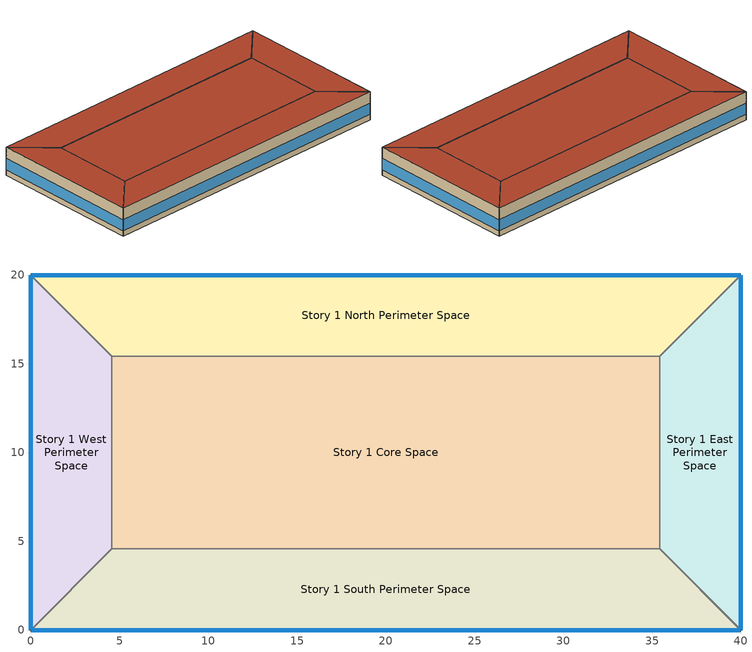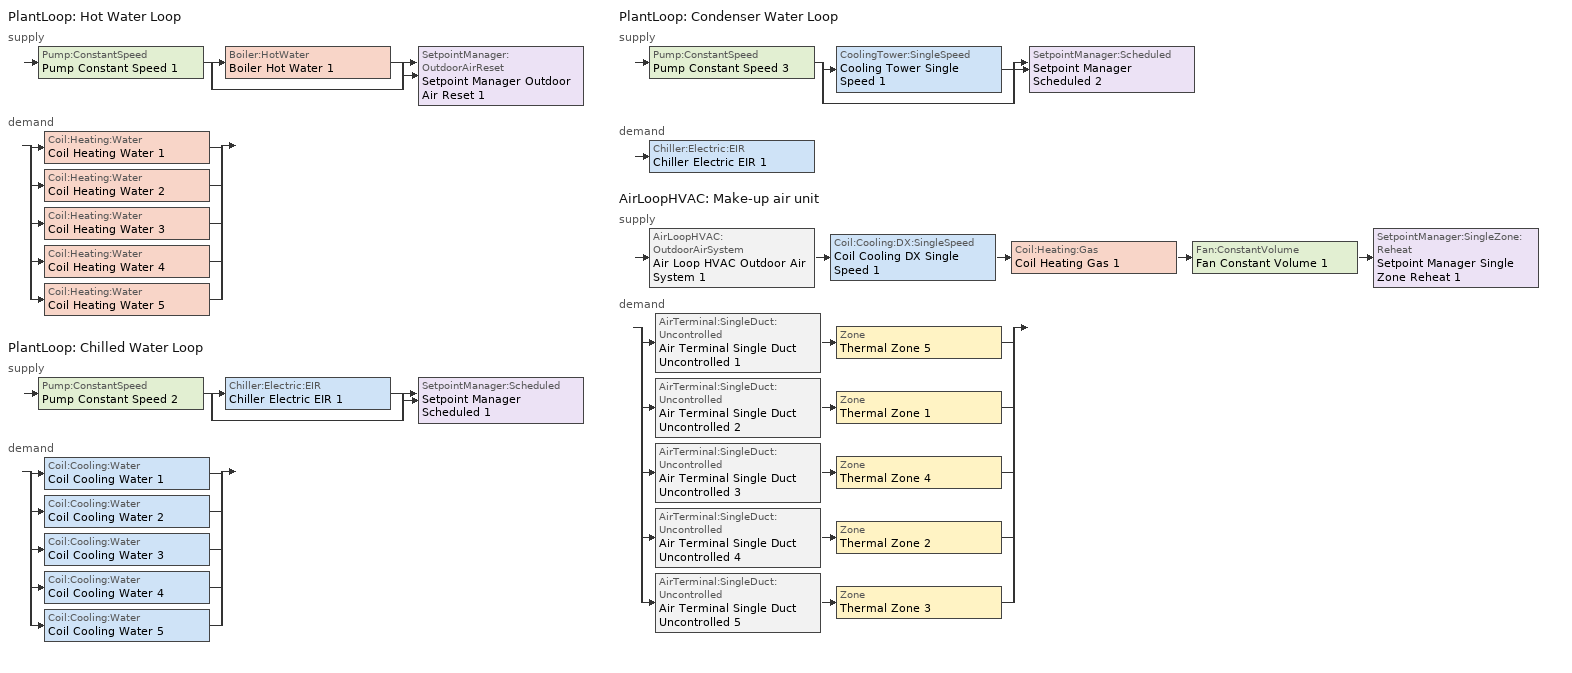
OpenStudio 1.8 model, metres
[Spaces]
Story 1 West Perimeter Space
 floor ground: 0,20 4.57,15.43 4.57,4.57 0,0 z0
 wall outside: 0,20 0,0 z0:3.8
 wall to Story 1 North Perimeter Space: 4.57,15.43 0,20 z0:3.8
 wall to Story 1 Core Space: 4.57,4.57 4.57,15.43 z0:3.8
 wall to Story 1 South Perimeter Space: 0,0 4.57,4.57 z0:3.8
 window: 0,19.97 0,0.03 z0.76:2.28
 roof outside: 0,0 4.57,4.57 4.57,15.43 0,20 z3.8
Story 1 North Perimeter Space
 floor ground: 40,20 35.43,15.43 4.57,15.43 0,20 z0
 wall outside: 40,20 0,20 z0:3.8
 wall to Story 1 East Perimeter Space: 35.43,15.43 40,20 z0:3.8
 wall to Story 1 Core Space: 4.57,15.43 35.43,15.43 z0:3.8
 window: 39.97,20 0.03,20 z0.76:2.28
 roof outside: 35.43,15.43 40,20 0,20 4.57,15.43 z3.8
Story 1 East Perimeter Space
 floor ground: 40,20 40,0 35.43,4.57 35.43,15.43 z0
 wall outside: 40,0 40,20 z0:3.8
 wall to Story 1 South Perimeter Space: 35.43,4.57 40,0 z0:3.8
 wall to Story 1 Core Space: 35.43,15.43 35.43,4.57 z0:3.8
 window: 40,0.03 40,19.97 z0.76:2.28
 roof outside: 40,0 40,20 35.43,15.43 35.43,4.57 z3.8
Story 1 South Perimeter Space
 floor ground: 35.43,4.57 40,0 0,0 4.57,4.57 z0
 wall outside: 0,0 40,0 z0:3.8
 wall to Story 1 Core Space: 35.43,4.57 4.57,4.57 z0:3.8
 window: 0.03,0 39.97,0 z0.76:2.28
 roof outside: 40,0 35.43,4.57 4.57,4.57 0,0 z3.8
Story 1 Core Space
 floor ground: 35.43,15.43 35.43,4.57 4.57,4.57 4.57,15.43 z0
 roof outside: 35.43,4.57 35.43,15.43 4.57,15.43 4.57,4.57 z3.8
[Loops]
PlantLoop 'Hot Water Loop'
 supply: Pump:ConstantSpeed 'Pump Constant Speed 1' > split
  | Boiler:HotWater 'Boiler Hot Water 1'
  | bypass
  join > SetpointManager:OutdoorAirReset 'Setpoint Manager Outdoor Air Reset 1'
 demand: split
  | Coil:Heating:Water 'Coil Heating Water 1'
  | Coil:Heating:Water 'Coil Heating Water 2'
  | Coil:Heating:Water 'Coil Heating Water 3'
  | Coil:Heating:Water 'Coil Heating Water 4'
  | Coil:Heating:Water 'Coil Heating Water 5'
PlantLoop 'Chilled Water Loop'
 supply: Pump:ConstantSpeed 'Pump Constant Speed 2' > split
  | Chiller:Electric:EIR 'Chiller Electric EIR 1'
  | bypass
  join > SetpointManager:Scheduled 'Setpoint Manager Scheduled 1'
 demand: split
  | Coil:Cooling:Water 'Coil Cooling Water 1'
  | Coil:Cooling:Water 'Coil Cooling Water 2'
  | Coil:Cooling:Water 'Coil Cooling Water 3'
  | Coil:Cooling:Water 'Coil Cooling Water 4'
  | Coil:Cooling:Water 'Coil Cooling Water 5'
PlantLoop 'Condenser Water Loop'
 supply: Pump:ConstantSpeed 'Pump Constant Speed 3' > split
  | CoolingTower:SingleSpeed 'Cooling Tower Single Speed 1'
  | bypass
  join > SetpointManager:Scheduled 'Setpoint Manager Scheduled 2'
 demand: Chiller:Electric:EIR 'Chiller Electric EIR 1'
AirLoopHVAC 'Make-up air unit'
 supply: AirLoopHVAC:OutdoorAirSystem 'Air Loop HVAC Outdoor Air System 1' > Coil:Cooling:DX:SingleSpeed 'Coil Cooling DX Single Speed 1' > Coil:Heating:Gas 'Coil Heating Gas 1' > Fan:ConstantVolume 'Fan Constant Volume 1' > SetpointManager:SingleZone:Reheat 'Setpoint Manager Single Zone Reheat 1'
 demand: split
  | AirTerminal:SingleDuct:Uncontrolled 'Air Terminal Single Duct Uncontrolled 1' > Zone 'Thermal Zone 5'
  | AirTerminal:SingleDuct:Uncontrolled 'Air Terminal Single Duct Uncontrolled 2' > Zone 'Thermal Zone 1'
  | AirTerminal:SingleDuct:Uncontrolled 'Air Terminal Single Duct Uncontrolled 3' > Zone 'Thermal Zone 4'
  | AirTerminal:SingleDuct:Uncontrolled 'Air Terminal Single Duct Uncontrolled 4' > Zone 'Thermal Zone 2'
  | AirTerminal:SingleDuct:Uncontrolled 'Air Terminal Single Duct Uncontrolled 5' > Zone 'Thermal Zone 3'
[Building]
Small Office: North Axis {deg}=-0; Space Type=ASHRAE 189.1-2009 ClimateZone 4-8 SmallOffice; Default Construction Set=ASHRAE 189.1-2009 ClimateZone 5 (smoff) ConstSet
[ClimateZones]
Climate Zone Institution Name 1=ASHRAE; Climate Zone Document Name 1=ANSI/ASHRAE Standard 169; Climate Zone Document Year 1=2006; Climate Zone Institution Name 2=CEC; Climate Zone Document Name 2=California Climate Zone Descriptions; Climate Zone Document Year 2=1995
[Site]
Toronto Int'l_ON_CAN: Latitude {deg}=43.67; Longitude {deg}=-79.63; Time Zone {hr}=-5; Elevation {m}=173
[Site:WaterMainsTemperature]
Calculation Method=Correlation; Annual Average Outdoor Air Temperature {C}=7.35833; Maximum Difference In Monthly Average Outdoor Air Temperatures {deltaC}=26.6
[SizingPeriod:DesignDay] Barometric Pressure {Pa}=99264; Sky Clearness=0; Rain Indicator=0; Snow Indicator=0; Day of Month=21; Daylight Saving Time Indicator=0; Humidity Indicating Type=Wetbulb; Dry-Bulb Temperature Range Modifier Type=DefaultMultipliers
Name | Maximum Dry-Bulb Temperature {C} | Daily Dry-Bulb Temperature Range {deltaC} | Humidity Indicating Conditions at Maximum Dry-Bulb {BasedOnField A3} | Wind Speed {m/s} | Wind Direction {deg} | Month | Day Type | Solar Model Indicator | ASHRAE Taub | ASHRAE Taud
Toronto Int'l Ann Htg 99.6% Condns DB | -18.8 | 0 | -18.8 | 4.3 | 340 | 1 | WinterDesignDay | ASHRAEClearSky
Toronto Int'l Ann Clg .4% Condns DB=>MWB | 31.2 | 10.2 | 22.2 | 5.8 | 270 | 7 | SummerDesignDay | ASHRAETau | 0.473 | 1.952
Toronto Int'l Ann Clg .4% Condns WB=>MDB | 29 | 10.2 | 23.6 | 5.8 | 270 | 7 | SummerDesignDay | ASHRAETau | 0.473 | 1.952
[Construction]
000 ExtSlabCarpet 4in ClimateZone 1-8: MAT-CC05 4 HW CONCRETE, CP02 CARPET PAD
000 Exterior Door: 000 F08 Metal surface, 000 I01 25mm insulation board
000 Exterior Window: 000 Clear 3mm, 000 Air 13mm, 000 Clear 3mm
000 Interior Ceiling: 000 M11 100mm lightweight concrete, 000 F05 Ceiling air space resistance, 000 F16 Acoustic tile
000 Interior Door; 000 Interior Partition: 000 G05 25mm wood
000 Interior Floor: 000 F16 Acoustic tile, 000 F05 Ceiling air space resistance, 000 M11 100mm lightweight concrete
000 Interior Wall: 000 G01a 19mm gypsum board, 000 F04 Wall air space resistance, 000 G01a 19mm gypsum board
000 Interior Window: 000 Clear 3mm
ASHRAE 189.1-2009 ExtRoof IEAD ClimateZone 2-5: Roof Membrane, Roof Insulation [21], Metal Decking
ASHRAE 189.1-2009 ExtWall Mass ClimateZone 5: 1IN Stucco, 8IN Concrete HW, Wall Insulation [40], 1/2IN Gypsum
ASHRAE 189.1-2009 ExtWindow ClimateZone 4-5: Theoretical Glass [207]
[DefaultConstructionSet]
ASHRAE 189.1-2009 ClimateZone 5 (smoff) ConstSet: Default Exterior Surface Constructions=ASHRAE 189.1-2009 ClimateZone 5 (smoff) Exterior DefSurfCons; Default Interior Surface Constructions=000 Interior DefSurfCons; Default Ground Contact Surface Constructions=000 Ground DefSurfCons; Default Exterior SubSurface Constructions=ASHRAE 189.1-2009 ClimateZone 5 (smoff) Exterior DefSubCons; Default Interior SubSurface Constructions=000 Interior DefSubCons; Interior Partition Construction=000 Interior Partition
[DefaultSubSurfaceConstructions] Glass Door Construction=000 Exterior Window; Skylight Construction=000 Exterior Window; Tubular Daylight Dome Construction=000 Interior Window; Tubular Daylight Diffuser Construction=000 Interior Window
Name | Fixed Window Construction | Operable Window Construction | Door Construction
000 Interior DefSubCons | 000 Interior Window | 000 Interior Window | 000 Interior Door
ASHRAE 189.1-2009 ClimateZone 5 (smoff) Exterior DefSubCons | ASHRAE 189.1-2009 ExtWindow ClimateZone 4-5 | ASHRAE 189.1-2009 ExtWindow ClimateZone 4-5 | 000 Exterior Door
[DefaultSurfaceConstructions]
Name | Floor Construction | Wall Construction | Roof Ceiling Construction
000 Ground DefSurfCons | 000 ExtSlabCarpet 4in ClimateZone 1-8 | 000 ExtSlabCarpet 4in ClimateZone 1-8 | 000 ExtSlabCarpet 4in ClimateZone 1-8
000 Interior DefSurfCons | 000 Interior Floor | 000 Interior Wall | 000 Interior Ceiling
ASHRAE 189.1-2009 ClimateZone 5 (smoff) Exterior DefSurfCons | 000 ExtSlabCarpet 4in ClimateZone 1-8 | ASHRAE 189.1-2009 ExtWall Mass ClimateZone 5 | ASHRAE 189.1-2009 ExtRoof IEAD ClimateZone 2-5
[Material]
Name | Roughness | Thickness | Conductivity | Density | Specific Heat | Thermal Absorptance | Solar Absorptance | Visible Absorptance
000 F08 Metal surface | Smooth | 0.0008 | 45.28 | 7824 | 500
000 F16 Acoustic tile | MediumSmooth | 0.0191 | 0.06 | 368 | 590
000 G01a 19mm gypsum board | MediumSmooth | 0.019 | 0.16 | 800 | 1090
000 G05 25mm wood | MediumSmooth | 0.0254 | 0.15 | 608 | 1630
000 I01 25mm insulation board | MediumRough | 0.0254 | 0.03 | 43 | 1210
000 M11 100mm lightweight concrete | MediumRough | 0.1016 | 0.53 | 1280 | 840
1/2IN Gypsum | Smooth | 0.0127 | 0.16 | 784.9 | 830 | 0.9 | 0.92 | 0.92
1IN Stucco | Smooth | 0.0253 | 0.6918 | 1858 | 837 | 0.9 | 0.92 | 0.92
8IN Concrete HW | MediumRough | 0.2033 | 1.7296 | 2243 | 837 | 0.9 | 0.65 | 0.65
MAT-CC05 4 HW CONCRETE | Rough | 0.1016 | 1.311 | 2240 | 836.8 | 0.9 | 0.7 | 0.7
Metal Decking | MediumSmooth | 0.0015 | 45.006 | 7680 | 418.4 | 0.9 | 0.7 | 0.3
Roof Insulation [21] | MediumRough | 0.2105 | 0.049 | 265 | 836.8 | 0.9 | 0.7 | 0.7
Roof Membrane | VeryRough | 0.0095 | 0.16 | 1121.29 | 1460 | 0.9 | 0.7 | 0.7
Wall Insulation [40] | MediumRough | 0.0794 | 0.0432 | 91 | 837 | 0.9 | 0.5 | 0.5
[Material:AirGap]
Name | Thermal Resistance
000 F04 Wall air space resistance | 0.15
000 F05 Ceiling air space resistance | 0.18
[Material:NoMass]
CP02 CARPET PAD: Roughness=VeryRough; Thermal Resistance=0.2165; Thermal Absorptance=0.9; Solar Absorptance=0.7; Visible Absorptance=0.8
[WindowMaterial:Gas]
000 Air 13mm: Gas Type=Air; Thickness=0.0127
[WindowMaterial:Glazing] Optical Data Type=SpectralAverage; Thickness=0.003; Infrared Transmittance at Normal Incidence=0
Name | Solar Transmittance at Normal Incidence | Front Side Solar Reflectance at Normal Incidence | Back Side Solar Reflectance at Normal Incidence | Visible Transmittance at Normal Incidence | Front Side Visible Reflectance at Normal Incidence | Back Side Visible Reflectance at Normal Incidence | Front Side Infrared Hemispherical Emissivity | Back Side Infrared Hemispherical Emissivity | Conductivity | Dirt Correction Factor for Solar and Visible Transmittance | Solar Diffusing
000 Clear 3mm | 0.837 | 0.075 | 0.075 | 0.898 | 0.081 | 0.081 | 0.84 | 0.84 | 0.9
Theoretical Glass [207] | 0.3311 | 0.6189 | 0.6189 | 0.44 | 0.51 | 0.51 | 0.9 | 0.9 | 0.0133 | 1 | No
[DefaultScheduleSet]
SmallOffice Schedules: Number of People Schedule=Small Office Bldg Occ; People Activity Level Schedule=Small Office Activity; Lighting Schedule=Small Office Bldg Light; Electric Equipment Schedule=Small Office Bldg Equip; Infiltration Schedule=Small Office Infil Quarter On
[DesignSpecification:OutdoorAir]
SmallOffice Outdoor Air: Outdoor Air Method=Sum; Outdoor Air Flow per Person=0.0107645; Outdoor Air Flow per Floor Area=0; Outdoor Air Flow Rate=0; Outdoor Air Flow Air Changes per Hour=0
[ElectricEquipment]
ASHRAE 189.1-2009 ClimateZone 4-8 SmallOffice ElecInst: Electric Equipment Definition=ASHRAE 189.1-2009 ClimateZone 4-8 SmallOffice ElecDef; Space or SpaceType=ASHRAE 189.1-2009 ClimateZone 4-8 SmallOffice
[ElectricEquipment:Definition]
ASHRAE 189.1-2009 ClimateZone 4-8 SmallOffice ElecDef: Design Level Calculation Method=Watts/Area; Design Level=0; Watts per Space Floor Area=5.81251
[Lights]
ASHRAE 189.1-2009 ClimateZone 4-8 SmallOffice LightsInst: Lights Definition=ASHRAE 189.1-2009 ClimateZone 4-8 SmallOffice LightsDef; Space or SpaceType=ASHRAE 189.1-2009 ClimateZone 4-8 SmallOffice
[Lights:Definition]
ASHRAE 189.1-2009 ClimateZone 4-8 SmallOffice LightsDef: Design Level Calculation Method=Watts/Area; Lighting Level=0; Watts per Space Floor Area=9.68752
[People]
ASHRAE 189.1-2009 ClimateZone 4-8 SmallOffice PeopInst: People Definition=SmallOffice PeopDef; Space or SpaceType=ASHRAE 189.1-2009 ClimateZone 4-8 SmallOffice
[People:Definition]
SmallOffice PeopDef: Number of People Calculation Method=People/Area; Number of People=0; People per Space Floor Area=0.0538196; Fraction Radiant=0.3
[SpaceInfiltration:DesignFlowRate]
ASHRAE 189.1-2009 ClimateZone 4-8 SmallOffice Infil: Space or SpaceType=ASHRAE 189.1-2009 ClimateZone 4-8 SmallOffice; Design Flow Rate Calculation Method=AirChanges/Hour; Design Flow Rate=0; Air Changes per Hour=0.41
[SpaceType]
ASHRAE 189.1-2009 ClimateZone 4-8 SmallOffice: Default Schedule Set=SmallOffice Schedules; Design Specification Outdoor Air Object=SmallOffice Outdoor Air
[ThermostatSetpoint:DualSetpoint]
Small Office Thermostat: Heating Setpoint Temperature Schedule=Small Office HtgSetp; Cooling Setpoint Temperature Schedule=Small Office ClgSetp
[BuildingStory]
Story 1: Nominal Z Coordinate {m}=0; Nominal Floor to Floor Height {m}=3.8
[Space] Building Story=Story 1
Name | Thermal Zone
Story 1 West Perimeter Space | Thermal Zone 2
Story 1 North Perimeter Space | Thermal Zone 3
Story 1 East Perimeter Space | Thermal Zone 4
Story 1 South Perimeter Space | Thermal Zone 1
Story 1 Core Space | Thermal Zone 5
[ThermalZone] Thermostat=Small Office Thermostat; Use Ideal Air Loads=No
Thermal Zone 1; Thermal Zone 2; Thermal Zone 3; Thermal Zone 4; Thermal Zone 5
[Sizing:Zone] Zone Cooling Design Supply Air Temperature {C}=14; Zone Heating Design Supply Air Temperature {C}=40; Zone Cooling Design Supply Air Humidity Ratio {kg-H2O/kg-air}=0.0085; Zone Heating Design Supply Air Humidity Ratio {kg-H2O/kg-air}=0.008; Cooling Design Air Flow Method=DesignDay; Heating Design Air Flow Method=DesignDay
Thermal Zone 1; Thermal Zone 2; Thermal Zone 3; Thermal Zone 4; Thermal Zone 5
[Zone equipment]
Thermal Zone 1: Zone HVAC Four Pipe Fan Coil 2, Air Terminal Single Duct Uncontrolled 2
Thermal Zone 2: Zone HVAC Four Pipe Fan Coil 4, Air Terminal Single Duct Uncontrolled 4
Thermal Zone 3: Zone HVAC Four Pipe Fan Coil 5, Air Terminal Single Duct Uncontrolled 5
Thermal Zone 4: Zone HVAC Four Pipe Fan Coil 3, Air Terminal Single Duct Uncontrolled 3
Thermal Zone 5: Zone HVAC Four Pipe Fan Coil 1, Air Terminal Single Duct Uncontrolled 1
[PlantLoop] Plant Loop Volume {m3}=Autocalculate
Name | Fluid Type
Hot Water Loop | Water
Chilled Water Loop; Condenser Water Loop
[Sizing:Plant] Sizing Option=NonCoincident; Zone Timesteps in Averaging Window=1; Coincident Sizing Factor Mode=None
Name | Loop Type | Design Loop Exit Temperature {C} | Loop Design Temperature Difference {deltaC}
Hot Water Loop | Heating | 82 | 16
Chilled Water Loop | Cooling | 7 | 6
Condenser Water Loop | Condenser | 29 | 6
[Pump:ConstantSpeed] Rated Flow Rate {m3/s}=autosize; Rated Pump Head {Pa}=179352; Rated Power Consumption {W}=autosize; Motor Efficiency=0.9; Fraction of Motor Inefficiencies to Fluid Stream=0; Pump Control Type=Intermittent
Pump Constant Speed 1; Pump Constant Speed 2; Pump Constant Speed 3
[Boiler:HotWater]
Boiler Hot Water 1: Fuel Type=NaturalGas; Nominal Thermal Efficiency=0.8; Efficiency Curve Temperature Evaluation Variable=LeavingBoiler; Normalized Boiler Efficiency Curve=Boiler Efficiency; Water Outlet Upper Temperature Limit {C}=99; Boiler Flow Mode=ConstantFlow; Parasitic Electric Load {W}=0; Sizing Factor=1
[SetpointManager:OutdoorAirReset]
Setpoint Manager Outdoor Air Reset 1: Control Variable=Temperature; Setpoint at Outdoor Low Temperature {C}=82; Outdoor Low Temperature {C}=-16; Setpoint at Outdoor High Temperature {C}=60; Outdoor High Temperature {C}=0
[Chiller:Electric:EIR]
Chiller Electric EIR 1: Reference Capacity {W}=Autosize; Reference COP {W/W}=2.5; Cooling Capacity Function of Temperature Curve=Curve Biquadratic 1; Electric Input to Cooling Output Ratio Function of Temperature Curve=Curve Biquadratic 2; Electric Input to Cooling Output Ratio Function of Part Load Ratio Curve=Curve Quadratic 1; Condenser Type=WaterCooled; Design Heat Recovery Water Flow Rate {m3/s}=0; Sizing Factor=1; Basin Heater Capacity {W/K}=0; Basin Heater Setpoint Temperature {C}=10
[SetpointManager:Scheduled] Control Variable=Temperature
Name | Schedule
Setpoint Manager Scheduled 1 | CHW Temp
Setpoint Manager Scheduled 2 | CW Temp
[CoolingTower:SingleSpeed]
Cooling Tower Single Speed 1: Design Water Flow Rate {m3/s}=autosize; Design Air Flow Rate {m3/s}=autosize; Fan Power at Design Air Flow Rate {W}=autosize; U-Factor Times Area Value at Design Air Flow Rate {W/K}=autosize; Air Flow Rate in Free Convection Regime {m3/s}=autosize; U-Factor Times Area Value at Free Convection Air Flow Rate {W/K}=autosize; Performance Input Method=UFactorTimesAreaAndDesignWaterFlowRate; Free Convection Capacity {W}=0; Basin Heater Capacity {W/K}=0; Evaporation Loss Mode=LossFactor; Evaporation Loss Factor {percent/K}=0.2; Drift Loss Percent {percent}=0.008; Blowdown Calculation Mode=ConcentrationRatio; Blowdown Concentration Ratio=3; Capacity Control=FanCycling; Number of Cells=1; Cell Control=MinimalCell; Cell Minimum  Water Flow Rate Fraction=0.33; Cell Maximum Water Flow Rate Fraction=2.5; Sizing Factor=1
[AirLoopHVAC]
Make-up air unit: Design Supply Air Flow Rate {m3/s}=AutoSize
[AvailabilityManager:Scheduled]
Availability Manager Scheduled 1: Schedule=Always On Discrete
[Sizing:System]
Make-up air unit: Type of Load to Size On=Sensible; Design Outdoor Air Flow Rate {m3/s}=Autosize; Minimum System Air Flow Ratio=1; Preheat Design Temperature {C}=7; Preheat Design Humidity Ratio {kg-H2O/kg-Air}=0.008; Precool Design Temperature {C}=12.8; Precool Design Humidity Ratio {kg-H2O/kg-Air}=0.008; Central Cooling Design Supply Air Temperature {C}=13; Central Heating Design Supply Air Temperature {C}=12.8; Sizing Option=NonCoincident; 100% Outdoor Air in Cooling=No; 100% Outdoor Air in Heating=No; Central Cooling Design Supply Air Humidity Ratio {kg-H2O/kg-Air}=0.008; Central Heating Design Supply Air Humidity Ratio {kg-H2O/kg-Air}=0.008; Cooling Design Air Flow Method=DesignDay; Cooling Design Air Flow Rate {m3/s}=0; Heating Design Air Flow Method=DesignDay; Heating Design Air Flow Rate {m3/s}=0; System Outdoor Air Method=ZoneSum; Zone Maximum Outdoor Air Fraction=1; Cooling Supply Air Flow Rate Per Floor Area {m3/s-m2}=0.00996765; Cooling Fraction of Autosized Cooling Supply Air Flow Rate=1; Cooling Supply Air Flow Rate Per Unit Cooling Capacity {m3/s-W}=3.94755e-05; Heating Supply Air Flow Rate Per Floor Area {m3/s-m2}=0.00996765; Heating Fraction of Autosized Heating Supply Air Flow Rate=1; Heating Fraction of Autosized Cooling Supply Air Flow Rate=1; Heating Supply Air Flow Rate Per Unit Heating Capacity {m3/s-W}=3.15882e-05; Cooling Design Capacity Method=CoolingDesignCapacity; Cooling Design Capacity {W}=autosize; Cooling Design Capacity Per Floor Area {W/m2}=234.7; Fraction of Autosized Cooling Design Capacity=1; Heating Design Capacity Method=HeatingDesignCapacity; Heating Design Capacity {W}=autosize; Heating Design Capacity Per Floor Area {W/m2}=157; Fraction of Autosized Heating Design Capacity=1; Central Cooling Capacity Control Method=OnOff
[Fan:ConstantVolume] Availability Schedule=Always On Discrete; Maximum Flow Rate {m3/s}=AutoSize
Name | Fan Efficiency | Pressure Rise {Pa}
Fan Constant Volume 1 | 0.4 | 640
Fan Constant Volume 2; Fan Constant Volume 3; Fan Constant Volume 4; Fan Constant Volume 5; Fan Constant Volume 6
[Coil:Heating:Gas]
Coil Heating Gas 1: Availability Schedule=Always On Discrete; Gas Burner Efficiency=0.8; Nominal Capacity {W}=AutoSize; Parasitic Electric Load {W}=0; Parasitic Gas Load {W}=0
[Coil:Cooling:DX:SingleSpeed]
Coil Cooling DX Single Speed 1: Availability Schedule=Always On Discrete; Rated Total Cooling Capacity {W}=autosize; Rated Sensible Heat Ratio=autosize; Rated COP {W/W}=3; Rated Air Flow Rate {m3/s}=autosize; Rated Evaporator Fan Power Per Volume Flow Rate {W/(m3/s)}=773.3; Total Cooling Capacity Function of Temperature Curve=Curve Biquadratic 3; Total Cooling Capacity Function of Flow Fraction Curve=Curve Quadratic 2; Energy Input Ratio Function of Temperature Curve=Curve Biquadratic 4; Energy Input Ratio Function of Flow Fraction Curve=Curve Quadratic 3; Part Load Fraction Correlation Curve=Curve Cubic 2; Condenser Type=AirCooled; Evaporative Condenser Effectiveness=0; Evaporative Condenser Air Flow Rate {m3/s}=Autosize; Evaporative Condenser Pump Rated Power Consumption {W}=Autosize; Crankcase Heater Capacity {W}=0; Maximum Outdoor Dry-Bulb Temperature for Crankcase Heater Operation {C}=0; Basin Heater Capacity {W/K}=0; Basin Heater Setpoint Temperature {C}=10
[Controller:OutdoorAir]
Controller Outdoor Air 1: Minimum Outdoor Air Flow Rate {m3/s}=Autosize; Maximum Outdoor Air Flow Rate {m3/s}=Autosize; Economizer Control Type=DifferentialEnthalpy; Economizer Control Action Type=ModulateFlow; Economizer Maximum Limit Dry-Bulb Temperature {C}=28; Economizer Maximum Limit Enthalpy {J/kg}=64000; Economizer Minimum Limit Dry-Bulb Temperature {C}=-100; Lockout Type=NoLockout; Minimum Limit Type=FixedMinimum; Controller Mechanical Ventilation=Controller Mechanical Ventilation 1; High Humidity Control=No; Heat Recovery Bypass Control Type=BypassWhenWithinEconomizerLimits
[Controller:MechanicalVentilation]
Controller Mechanical Ventilation 1: Availability Schedule=Always On Discrete; System Outdoor Air Method=ZoneSum
[AirLoopHVAC:OutdoorAirSystem]
Air Loop HVAC Outdoor Air System 1: Controller=Controller Outdoor Air 1
[HeatExchanger:AirToAir:SensibleAndLatent]
Heat Exchanger Air To Air Sensible And Latent 1: Availability Schedule=Always On Discrete; Nominal Supply Air Flow Rate {m3/s}=autosize; Sensible Effectiveness at 100% Heating Air Flow=0.5; Latent Effectiveness at 100% Heating Air Flow=0; Sensible Effectiveness at 75% Heating Air Flow=0.5; Latent Effectiveness at 75% Heating Air Flow=0; Sensible Effectiveness at 100% Cooling Air Flow=0.5; Latent Effectiveness at 100% Cooling Air Flow=0; Sensible Effectiveness at 75% Cooling Air Flow=0.5; Latent Effectiveness at 75% Cooling Air Flow=0; Nominal Electric Power {W}=0; Supply Air Outlet Temperature Control=No; Heat Exchanger Type=Plate; Frost Control Type=None; Threshold Temperature {C}=1.7; Economizer Lockout=Yes
[SetpointManager:SingleZone:Reheat]
Setpoint Manager Single Zone Reheat 1: Minimum Supply Air Temperature {C}=12.8; Maximum Supply Air Temperature {C}=13; Control Zone=Thermal Zone 5
[Coil:Heating:Water] Availability Schedule=Always On Discrete
Coil Heating Water 1; Coil Heating Water 2; Coil Heating Water 3; Coil Heating Water 4; Coil Heating Water 5
[Coil:Cooling:Water] Availability Schedule=Always On Discrete
Coil Cooling Water 1; Coil Cooling Water 2; Coil Cooling Water 3; Coil Cooling Water 4; Coil Cooling Water 5
[Controller:WaterCoil] Minimum Actuated Flow {m3/s}=0
Name | Action
Controller Water Coil 1; Controller Water Coil 3; Controller Water Coil 5; Controller Water Coil 7; Controller Water Coil 9 | Normal
Controller Water Coil 2; Controller Water Coil 4; Controller Water Coil 6; Controller Water Coil 8; Controller Water Coil 10 | Reverse
[ZoneHVAC:FourPipeFanCoil] Availability Schedule=Always On Discrete; Capacity Control Method=ConstantFanVariableFlow; Maximum Supply Air Flow Rate {m3/s}=autosize; Maximum Outdoor Air Flow Rate {m3/s}=autosize; Maximum Cold Water Flow Rate {m3/s}=autosize; Maximum Hot Water Flow Rate {m3/s}=autosize
Name | Supply Air Fan | Cooling Coil | Heating Coil
Zone HVAC Four Pipe Fan Coil 1 | Fan Constant Volume 2 | Coil Cooling Water 1 | Coil Heating Water 1
Zone HVAC Four Pipe Fan Coil 2 | Fan Constant Volume 3 | Coil Cooling Water 2 | Coil Heating Water 2
Zone HVAC Four Pipe Fan Coil 3 | Fan Constant Volume 4 | Coil Cooling Water 3 | Coil Heating Water 3
Zone HVAC Four Pipe Fan Coil 4 | Fan Constant Volume 5 | Coil Cooling Water 4 | Coil Heating Water 4
Zone HVAC Four Pipe Fan Coil 5 | Fan Constant Volume 6 | Coil Cooling Water 5 | Coil Heating Water 5
[AirTerminal:SingleDuct:Uncontrolled] Availability Schedule=Always On Discrete; Maximum Air Flow Rate {m3/s}=AutoSize
Air Terminal Single Duct Uncontrolled 1; Air Terminal Single Duct Uncontrolled 2; Air Terminal Single Duct Uncontrolled 3; Air Terminal Single Duct Uncontrolled 4; Air Terminal Single Duct Uncontrolled 5
[Schedule:Constant]
Always On Discrete: Value=1
[Schedule:Ruleset]
Name | Default Day Schedule | Summer Design Day Schedule | Winter Design Day Schedule
Small Office Bldg Occ | Small Office Bldg Occ Default Schedule | Small Office Bldg Occ Summer Design Day | Small Office Bldg Occ Winter Design Day
Small Office Bldg Light | Small Office Bldg Light Default Schedule | Small Office Bldg Light Summer Design Day | Small Office Bldg Light Winter Design Day
Small Office Activity | Small Office Activity Default Schedule | Small Office Activity Summer Design Day | Small Office Activity Winter Design Day
Small Office Bldg Equip | Small Office Bldg Equip Default Schedule | Small Office Bldg Equip Summer Design Day | Small Office Bldg Equip Winter Design Day
Small Office HtgSetp | Small Office HtgSetp Default Schedule | Small Office HtgSetp Summer Design Day | Small Office HtgSetp Winter Design Day
Small Office Infil Quarter On | Small Office Infil Quarter On Default Schedule | Small Office Infil Quarter On Summer Design Day | Small Office Infil Quarter On Winter Design Day
Small Office ClgSetp | Small Office ClgSetp Default Schedule | Small Office ClgSetp Summer Design Day | Small Office ClgSetp Winter Design Day
CHW Temp | Schedule Day 3
CW Temp | Schedule Day 4
[Schedule:Day]
Small Office Bldg Occ Default Schedule: 6, 0, 0, 7, 0, 0.1, 8, 0, 0.2, 12, 0, 0.95, 13, 0, 0.5, 17, 0, 0.95, 18, 0, 0.3, 20, 0, 0.1, 24, 0, 0.05
Small Office Bldg Occ Summer Design Day: 6, 0, 0, 22, 0, 1, 24, 0, 0.05
Small Office Bldg Occ Rule 2 Day Schedule: 6, 0, 0, 8, 0, 0.1, 12, 0, 0.3, 17, 0, 0.1, 24, 0, 0
Small Office Bldg Occ Rule 1 Day Schedule; Small Office Bldg Occ Winter Design Day; Small Office Bldg Light Winter Design Day; Small Office Bldg Equip Winter Design Day: 24, 0, 0
Small Office Bldg Light Default Schedule: 5, 0, 0.05, 7, 0, 0.1, 8, 0, 0.3, 17, 0, 0.9, 18, 0, 0.5, 20, 0, 0.3, 22, 0, 0.2, 23, 0, 0.1, 24, 0, 0.05
Small Office Bldg Light Rule 2 Day Schedule: 6, 0, 0.05, 8, 0, 0.1, 12, 0, 0.3, 17, 0, 0.15, 24, 0, 0.05
Small Office Bldg Light Summer Design Day; Small Office Bldg Equip Summer Design Day; Small Office Infil Quarter On Rule 1 Day Schedule: 24, 0, 1
Small Office Bldg Light Rule 1 Day Schedule: 24, 0, 0.05
Small Office Activity Default Schedule; Small Office Activity Winter Design Day; Small Office Activity Summer Design Day: 24, 0, 120
Small Office Bldg Equip Default Schedule: 8, 0, 0.4, 12, 0, 0.9, 13, 0, 0.8, 17, 0, 0.9, 18, 0, 0.5, 24, 0, 0.4
Small Office Bldg Equip Rule 2 Day Schedule: 6, 0, 0.3, 8, 0, 0.4, 12, 0, 0.5, 17, 0, 0.35, 24, 0, 0.3
Small Office Bldg Equip Rule 1 Day Schedule: 24, 0, 0.3
Small Office HtgSetp Default Schedule: 6, 0, 15.6, 22, 0, 21, 24, 0, 15.6
Small Office HtgSetp Rule 2 Day Schedule: 6, 0, 15.6, 18, 0, 21, 24, 0, 15.6
Small Office HtgSetp Winter Design Day: 24, 0, 21
Small Office HtgSetp Rule 1 Day Schedule; Small Office HtgSetp Summer Design Day: 24, 0, 15.6
Small Office Infil Quarter On Default Schedule; Small Office Infil Quarter On Summer Design Day: 6, 0, 1, 22, 0, 0.25, 24, 0, 1
Small Office Infil Quarter On Rule 2 Day Schedule; Small Office Infil Quarter On Winter Design Day: 6, 0, 1, 18, 0, 0.25, 24, 0, 1
Small Office ClgSetp Default Schedule; Small Office ClgSetp Summer Design Day: 6, 0, 26.7, 22, 0, 24, 24, 0, 26.7
Small Office ClgSetp Rule 2 Day Schedule: 6, 0, 26.7, 18, 0, 24, 24, 0, 26.7
Small Office ClgSetp Rule 1 Day Schedule; Small Office ClgSetp Winter Design Day: 24, 0, 26.7
Schedule Day 3; wkdCHW Temp 1; satCHW Temp 1; sunCHW Temp 1: 1, 0, 7, 2, 0, 7, 3, 0, 7, 4, 0, 7, 5, 0, 7, 6, 0, 7, 7, 0, 7, 8, 0, 7, 9, 0, 7, 10, 0, 7, 11, 0, 7, 12, 0, 7, 13, 0, 7, 14, 0, 7, 15, 0, 7, 16, 0, 7, 17, 0, 7, 18, 0, 7, 19, 0, 7, 20, 0, 7, 21, 0, 7, 22, 0, 7, 23, 0, 7, 24, 0, 7
Schedule Day 4; wkdCW Temp 1; satCW Temp 1; sunCW Temp 1: 1, 0, 29, 2, 0, 29, 3, 0, 29, 4, 0, 29, 5, 0, 29, 6, 0, 29, 7, 0, 29, 8, 0, 29, 9, 0, 29, 10, 0, 29, 11, 0, 29, 12, 0, 29, 13, 0, 29, 14, 0, 29, 15, 0, 29, 16, 0, 29, 17, 0, 29, 18, 0, 29, 19, 0, 29, 20, 0, 29, 21, 0, 29, 22, 0, 29, 23, 0, 29, 24, 0, 29
[Schedule:Rule] Date Specification Type=DateRange; Start Month=1; Start Day=1; End Month=12; End Day=31
Name | Schedule Ruleset | Rule Order | Day Schedule | Apply Sunday | Apply Monday | Apply Tuesday | Apply Wednesday | Apply Thursday | Apply Friday | Apply Saturday
Small Office Bldg Occ Rule 2 | Small Office Bldg Occ | 1 | Small Office Bldg Occ Rule 2 Day Schedule | No | No | No | No | No | No | Yes
Small Office Bldg Occ Rule 1 | Small Office Bldg Occ | 0 | Small Office Bldg Occ Rule 1 Day Schedule | Yes | No | No | No | No | No | No
Small Office Bldg Light Rule 2 | Small Office Bldg Light | 1 | Small Office Bldg Light Rule 2 Day Schedule | No | No | No | No | No | No | Yes
Small Office Bldg Light Rule 1 | Small Office Bldg Light | 0 | Small Office Bldg Light Rule 1 Day Schedule | Yes | No | No | No | No | No | No
Small Office Bldg Equip Rule 2 | Small Office Bldg Equip | 1 | Small Office Bldg Equip Rule 2 Day Schedule | No | No | No | No | No | No | Yes
Small Office Bldg Equip Rule 1 | Small Office Bldg Equip | 0 | Small Office Bldg Equip Rule 1 Day Schedule | Yes | No | No | No | No | No | No
Small Office HtgSetp Rule 2 | Small Office HtgSetp | 1 | Small Office HtgSetp Rule 2 Day Schedule | No | No | No | No | No | No | Yes
Small Office HtgSetp Rule 1 | Small Office HtgSetp | 0 | Small Office HtgSetp Rule 1 Day Schedule | Yes | No | No | No | No | No | No
Small Office Infil Quarter On Rule 2 | Small Office Infil Quarter On | 1 | Small Office Infil Quarter On Rule 2 Day Schedule | No | No | No | No | No | No | Yes
Small Office Infil Quarter On Rule 1 | Small Office Infil Quarter On | 0 | Small Office Infil Quarter On Rule 1 Day Schedule | Yes | No | No | No | No | No | No
Small Office ClgSetp Rule 2 | Small Office ClgSetp | 1 | Small Office ClgSetp Rule 2 Day Schedule | No | No | No | No | No | No | Yes
Small Office ClgSetp Rule 1 | Small Office ClgSetp | 0 | Small Office ClgSetp Rule 1 Day Schedule | Yes | No | No | No | No | No | No
wkdCHW Temp rule | CHW Temp | 2 | wkdCHW Temp 1 | No | Yes | Yes | Yes | Yes | Yes | No
satCHW Temprule | CHW Temp | 1 | satCHW Temp 1 | No | No | No | No | No | No | Yes
sunCHW Temprule | CHW Temp | 0 | sunCHW Temp 1 | Yes | No | No | No | No | No | No
wkdCW Temp rule | CW Temp | 2 | wkdCW Temp 1 | No | Yes | Yes | Yes | Yes | Yes | No
satCW Temprule | CW Temp | 1 | satCW Temp 1 | No | No | No | No | No | No | Yes
sunCW Temprule | CW Temp | 0 | sunCW Temp 1 | Yes | No | No | No | No | No | No
[Curve:Cubic] Maximum Value of x {BasedOnField A2}=1
Name | Coefficient1 Constant | Coefficient2 x | Coefficient3 x**2 | Coefficient4 x**3 | Minimum Value of x {BasedOnField A2} | Input Unit Type for X | Output Unit Type
Boiler Efficiency | 0.2901 | 2.6664 | -3.764 | 1.8241 | 0 | Dimensionless | Dimensionless
Curve Cubic 2 | 0.0277 | 4.9151 | -8.184 | 4.2702 | 0.7
[Curve:Biquadratic] Minimum Value of y {BasedOnField A3}=24
Name | Coefficient1 Constant | Coefficient2 x | Coefficient3 x**2 | Coefficient4 y | Coefficient5 y**2 | Coefficient6 x*y | Minimum Value of x {BasedOnField A2} | Maximum Value of x {BasedOnField A2} | Maximum Value of y {BasedOnField A3}
Curve Biquadratic 1 | 0.94418 | 0.0337102 | 9.75564e-05 | -0.00322114 | -4.91832e-05 | -0.000177584 | 5 | 10 | 35
Curve Biquadratic 2 | 0.727393 | -0.0118922 | 0.000541177 | 0.00187934 | 0.000473461 | -0.000711472 | 5 | 10 | 35
Curve Biquadratic 3 | 0.867905 | 0.0142459 | 0.000554364 | -0.00755748 | 3.3048e-05 | -0.000191808 | 13 | 24 | 46
Curve Biquadratic 4 | 0.116936 | 0.0284933 | -0.000411156 | 0.0214108 | 0.000161028 | -0.000679104 | 13 | 24 | 46
[Curve:Quadratic] Minimum Value of x {BasedOnField A2}=0; Maximum Value of x {BasedOnField A2}=1
Name | Coefficient1 Constant | Coefficient2 x | Coefficient3 x**2
Curve Quadratic 1 | 0.0441196 | 0.640367 | 0.319555
Curve Quadratic 2; Curve Quadratic 3 | 1 | 0 | 0
